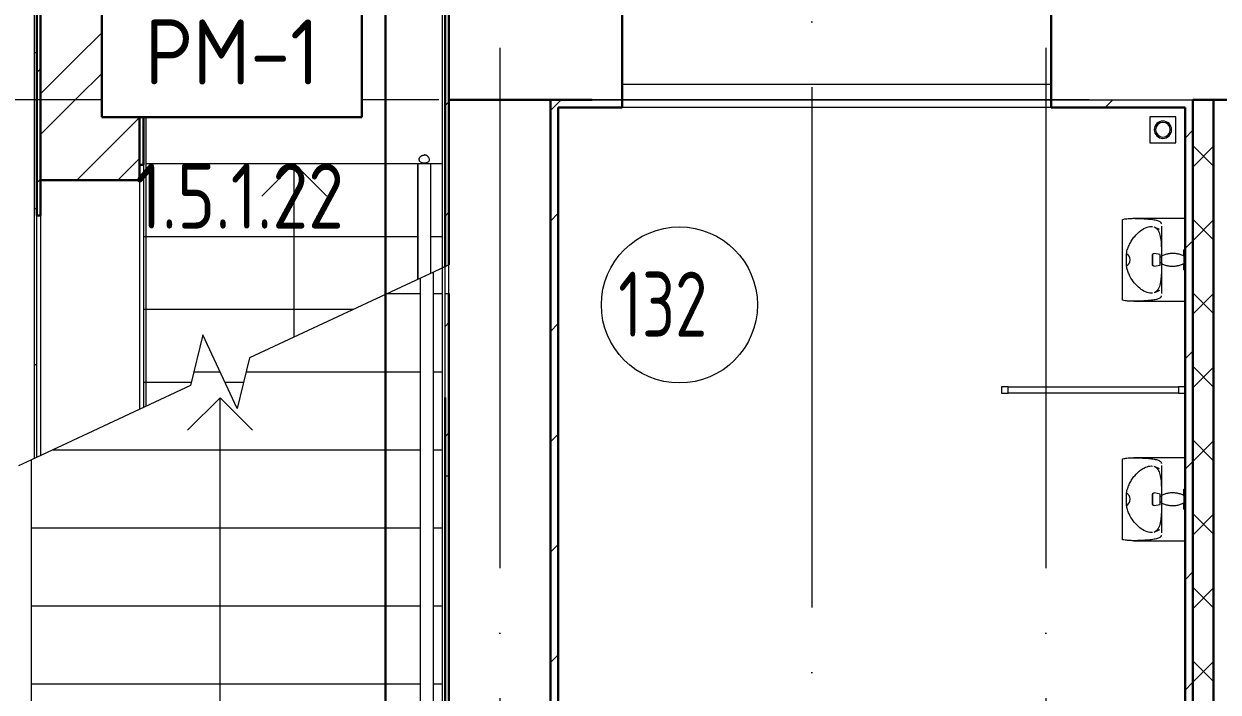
# Model space of a CAD drawing. Header units: millimetres. Extents: x -325553 to 627452, y -28539 to 738858.
# Drawn here: x -18945 to -14353, y 162638 to 165206 of the extents above; entities that cross this region are included whole.
import ezdxf
from ezdxf.enums import TextEntityAlignment as Align

# ---------------------------------------------------------------- set-up
doc = ezdxf.new("R2010")
doc.units = ezdxf.units.MM
doc.set_wipeout_variables(frame=1)
doc.linetypes.add('ADSK_Линия сетки', pattern=[25, 20, -2.5, 0, -2.5])
doc.linetypes.add('штриховаяX2', pattern=[1.5, 1, -0.5])
doc.layers.add('000_доп.МДУ', color=7, linetype='Continuous')
for name, color, linetype, lineweight in [('RC-Линии_связи-Адресные', 5, 'Continuous', 30), ('RC-Прочее_оборудование', 5, 'Continuous', 30), ('Витраж', 7, 'Continuous', 9), ('Лестницы', 252, 'Continuous', 9), ('Марки помещений', 252, 'Continuous', 20), ('Ограждение', 252, 'Continuous', 9), ('Оси', 252, 'Continuous', 9), ('Перекрытие', 252, 'Continuous', 18), ('Сантехника', 252, 'Continuous', 9), ('Стены внутренние', 7, 'Continuous', 18), ('Стены наружные', 7, 'Continuous', 18), ('Стены штриховка', 7, 'Continuous', 9), ('Стрелки вверх', 7, 'Continuous', 18)]:
    doc.layers.add(name, color=color, linetype=linetype, lineweight=lineweight)
doc.styles.add('GOST Common_3', font='', dxfattribs={"height": 3.5})
doc.styles.add('ISOCPEUR', font='isocpeur.ttf', dxfattribs={"width": 0.9, "height": 350})
doc.styles.add('RubezhCAD', font='', dxfattribs={"oblique": 10})
doc.styles.get("Standard").update_dxf_attribs({"font": ''})
doc.styles.get('GOST Common_3').set_extended_font_data('GOST 2.304 type A')
doc.styles.get('RubezhCAD').set_extended_font_data('GOST type A')
doc.styles.get('Standard').set_extended_font_data('GOST type B')

# ---------------------------------------------------------------- blocks, each defined once
blk = doc.blocks.new('1 этаж')
at = {"layer": 'Ограждение', "true_color": 0x636466}
h = blk.add_hatch(dxfattribs=at)
h.set_pattern_fill('FP_25', color=251, style=0, pattern_type=2)
h.set_pattern_definition([(0, (-32119.8, 96), (0, 600), []), (90, (-32119.8, 96), (-600, 4e-14), [])])
h.paths.add_polyline_path([(-19645.8, -6722.1), (-19635.8, -6717.5), (-19635.8, -3558.7), (-19645.8, -3568.7), (-19645.8, -6688.7)])
at = {"layer": 'Витраж', "color": 251, "true_color": 0x636466, "extrusion": (0, 0, -1)}
for p, q in [((-15925.8, -6446.2), (-15925.8, -6471.2)), ((-15900.8, -6446.2), (-15925.8, -6446.2)), ((-15925.8, -6471.2), (-15900.8, -6471.2)), ((-15900.8, -6471.2), (-15900.8, -6446.2))]:
    blk.add_line(p, q, dxfattribs=at)
at = {"layer": 'Витраж', "color": 251, "true_color": 0x636466}
for p, q in [((-15900.8, -6471.2), (-15900.8, -6446.2)), ((-15900.8, -6446.2), (-15245.8, -6446.2)), ((-15245.8, -6471.2), (-15900.8, -6471.2)), ((-15245.8, -6446.2), (-15245.8, -6471.2)), ((-15220.8, -6446.2), (-15245.8, -6446.2)), ((-15245.8, -6446.2), (-15245.8, -6471.2)), ((-15245.8, -6471.2), (-15220.8, -6471.2))]:
    blk.add_line(p, q, dxfattribs=at)
at = {"layer": 'Лестницы', "color": 251, "true_color": 0x636466}
for p, q in [((-19215.8, -5588.7), (-18170.8, -5588.7)), ((-18120.8, -5588.7), (-18075.8, -5588.7)), ((-19225.8, -5868.7), (-18170.8, -5868.7)), ((-19225.8, -5868.7), (-18170.8, -5868.7)), ((-18120.8, -5868.7), (-18075.8, -5868.7)), ((-18120.8, -5868.7), (-18075.8, -5868.7)), ((-18050.8, -5978.4), (-18110.8, -6006.4)), ((-18050.8, -6088.7), (-18050.8, -5978.4)), ((-18160.8, -6029.7), (-18817.5, -6335.9)), ((-18287.4, -6088.7), (-18160.8, -6088.7)), ((-18287.4, -6088.7), (-18160.8, -6088.7)), ((-18110.8, -6088.7), (-18075.8, -6088.7)), ((-18110.8, -6088.7), (-18075.8, -6088.7)), ((-18065.8, -6088.7), (-18050.8, -6088.7)), ((-18065.8, -6088.7), (-18050.8, -6088.7)), ((-19225.8, -6148.7), (-18416.1, -6148.7)), ((-19225.8, -6148.7), (-18416.1, -6148.7)), ((-18996.8, -6247.1), (-19044.1, -6441.6)), ((-18864.8, -6530.3), (-18996.8, -6247.1)), ((-18817.5, -6335.9), (-18864.8, -6530.3)), ((-19031.3, -6388.7), (-18930.8, -6388.7)), ((-19031.3, -6388.7), (-18930.8, -6388.7)), ((-18830.4, -6388.7), (-18160.8, -6388.7)), ((-18830.4, -6388.7), (-18160.8, -6388.7)), ((-18110.8, -6388.7), (-18075.8, -6388.7)), ((-18110.8, -6388.7), (-18075.8, -6388.7)), ((-19044.1, -6441.6), (-19655.8, -6726.8)), ((-19225.8, -6428.7), (-19041, -6428.7)), ((-19225.8, -6428.7), (-19041, -6428.7)), ((-18912.1, -6428.7), (-18840.1, -6428.7)), ((-18912.1, -6428.7), (-18840.1, -6428.7)), ((-19574.2, -6688.7), (-18160.8, -6688.7)), ((-19574.2, -6688.7), (-18160.8, -6688.7)), ((-18110.8, -6688.7), (-18075.8, -6688.7)), ((-18110.8, -6688.7), (-18075.8, -6688.7)), ((-19655.8, -6988.7), (-18160.8, -6988.7)), ((-19655.8, -6988.7), (-18160.8, -6988.7)), ((-18110.8, -6988.7), (-18075.8, -6988.7)), ((-18110.8, -6988.7), (-18075.8, -6988.7)), ((-19655.8, -7288.7), (-18160.8, -7288.7)), ((-19655.8, -7288.7), (-18160.8, -7288.7)), ((-18110.8, -7288.7), (-18075.8, -7288.7)), ((-18110.8, -7288.7), (-18075.8, -7288.7)), ((-19655.8, -7588.7), (-18160.8, -7588.7)), ((-19655.8, -7588.7), (-18160.8, -7588.7)), ((-18110.8, -7588.7), (-18075.8, -7588.7)), ((-18110.8, -7588.7), (-18075.8, -7588.7))]:
    blk.add_line(p, q, dxfattribs=at)
at = {"layer": 'Марки помещений', "color": 251, "true_color": 0x636466}
blk.add_circle((-17164.8, -6132.1), 300, dxfattribs=at)
at = {"layer": 'Ограждение', "color": 251, "true_color": 0x636466}
for p, q in [((-19645.8, -3568.7), (-19645.8, -6722.1)), ((-18075.8, -5588.7), (-18075.8, -3568.7)), ((-19215.8, -4718.7), (-19215.8, -5588.7)), ((-19215.8, -5588.7), (-19215.8, -6521.6)), ((-18170.8, -5588.7), (-18170.8, -6034.3)), ((-18170.8, -5588.7), (-18120.8, -5588.7)), ((-18170.8, -6034.3), (-18170.8, -5588.7)), ((-18120.8, -6011), (-18120.8, -5588.7)), ((-18120.8, -6011), (-18120.8, -5588.7)), ((-18075.8, -5990), (-18075.8, -5588.7)), ((-18110.8, -6006.4), (-18160.8, -6029.7)), ((-18110.8, -9088.7), (-18110.8, -6006.4)), ((-18065.8, -5985.4), (-18075.8, -5990)), ((-18075.8, -9088.7), (-18075.8, -5990)), ((-18065.8, -6488.7), (-18065.8, -5985.4)), ((-18160.8, -9088.7), (-18160.8, -6029.7)), ((-19655.8, -6726.8), (-19705.8, -6750.1)), ((-19655.8, -8788.7), (-19655.8, -6726.8))]:
    blk.add_line(p, q, dxfattribs=at)
at = {"layer": 'Ограждение', "color": 251, "true_color": 0x636466, "flags": 128}
for points in [[(-18165.8, -5575.8), (-18165.7, -5574.3), (-18165.6, -5572.8), (-18165.3, -5571.3), (-18164.9, -5569.9), (-18164.4, -5568.5), (-18163.9, -5567.3), (-18163.3, -5566.1), (-18162.6, -5565), (-18162, -5564), (-18161.3, -5563.2), (-18160.6, -5562.4), (-18159.9, -5561.6), (-18159.2, -5561), (-18158.5, -5560.4), (-18157.8, -5559.9), (-18157.2, -5559.4), (-18156.6, -5559), (-18155.9, -5558.6), (-18155.3, -5558.3), (-18154.8, -5558), (-18154.2, -5557.7), (-18153.6, -5557.4), (-18153.1, -5557.2), (-18152.6, -5557), (-18152.1, -5556.9), (-18151.6, -5556.7), (-18151.1, -5556.6), (-18150.6, -5556.4), (-18150.2, -5556.3), (-18149.7, -5556.2), (-18149.3, -5556.1), (-18148.9, -5556.1), (-18148.4, -5556), (-18148, -5556), (-18147.6, -5555.9), (-18147.2, -5555.9), (-18146.7, -5555.9), (-18146.3, -5555.8), (-18145.9, -5555.8), (-18145.8, -5555.8)], [(-18125.8, -5575.8), (-18125.9, -5574.3), (-18126, -5572.8), (-18126.3, -5571.3), (-18126.7, -5569.9), (-18127.2, -5568.5), (-18127.7, -5567.3), (-18128.3, -5566.1), (-18129, -5565), (-18129.6, -5564), (-18130.3, -5563.2), (-18131, -5562.4), (-18131.7, -5561.6), (-18132.4, -5561), (-18133.1, -5560.4), (-18133.8, -5559.9), (-18134.4, -5559.4), (-18135.1, -5559), (-18135.7, -5558.6), (-18136.3, -5558.3), (-18136.8, -5558), (-18137.4, -5557.7), (-18138, -5557.4), (-18138.5, -5557.2), (-18139, -5557), (-18139.5, -5556.9), (-18140, -5556.7), (-18140.5, -5556.6), (-18141, -5556.4), (-18141.4, -5556.3), (-18141.9, -5556.2), (-18142.3, -5556.1), (-18142.8, -5556.1), (-18143.2, -5556), (-18143.6, -5556), (-18144, -5555.9), (-18144.4, -5555.9), (-18144.9, -5555.9), (-18145.3, -5555.8), (-18145.7, -5555.8), (-18145.8, -5555.8)], [(-18147.8, -5588.7), (-18145.8, -5588.7), (-18143.8, -5588.7)]]:
    blk.add_lwpolyline(points, dxfattribs=at)
at = {"layer": 'Ограждение', "color": 251, "true_color": 0x636466}
for start_param, end_param in [(2.98122, 4.712389), (4.712389, 6.464546)]:
    blk.add_ellipse((-18145.8, -5575.8), major_axis=(20, 0), ratio=0.515534, start_param=start_param, end_param=end_param, dxfattribs=at)
at = {"layer": 'Оси', "color": 251, "linetype": 'ADSK_Линия сетки', "ltscale": 100, "true_color": 0x636466}
for p, q in [((-16655.8, 32206.9), (-16655.8, -33769.9)), ((-17855.8, -2643.7), (-17855.8, -33769.9)), ((-15755.8, -2643.7), (-15755.8, -32499.9)), ((4411.5, -5343.7), (-72528.1, -5343.7))]:
    blk.add_line(p, q, dxfattribs=at)
at = {"layer": 'Перекрытие', "color": 251, "ltscale": 100, "true_color": 0x636466}
for p, q in [((-19215.8, -5588.7), (-18170.8, -5588.7)), ((-18120.8, -5588.7), (-18075.8, -5588.7))]:
    blk.add_line(p, q, dxfattribs=at)
at = {"layer": 'Сантехника', "color": 251, "true_color": 0x636466}
for p, q in [((-15355.8, -5408.7), (-15355.8, -5508.7)), ((-15255.8, -5408.7), (-15355.8, -5408.7)), ((-15255.8, -5508.7), (-15255.8, -5408.7)), ((-15355.8, -5508.7), (-15255.8, -5508.7)), ((-15460.8, -6114.2), (-15460.8, -5803.2)), ((-15220.8, -5799.3), (-15417.9, -5799.3)), ((-15311, -5848.7), (-15311, -5950.1)), ((-15446, -5958.7), (-15446, -5935.2)), ((-15446, -5982.3), (-15446, -5958.7)), ((-15315.8, -5938.7), (-15339.5, -5934.6)), ((-15315.8, -5958.7), (-15315.8, -5938.7)), ((-15310.8, -5948.7), (-15315.8, -5948.7)), ((-15315.8, -5978.7), (-15315.8, -5958.7)), ((-15315.8, -5968.7), (-15310.8, -5968.7)), ((-15311.2, -5934.9), (-15311.2, -5950.1)), ((-15311.2, -5967.4), (-15311.2, -5982.6)), ((-15311, -5967.4), (-15311, -6068.7)), ((-15310.8, -5943.7), (-15310.8, -5958.7)), ((-15310.8, -5958.7), (-15310.8, -5973.7)), ((-15339.5, -5982.9), (-15315.8, -5978.7)), ((-15417.9, -6118.2), (-15220.8, -6118.2)), ((-15460.8, -7034.2), (-15460.8, -6723.2)), ((-15220.8, -6719.3), (-15417.9, -6719.3)), ((-15311, -6768.7), (-15311, -6870.1)), ((-15446, -6878.7), (-15446, -6855.2)), ((-15446, -6902.3), (-15446, -6878.7)), ((-15315.8, -6858.7), (-15339.5, -6854.6)), ((-15315.8, -6878.7), (-15315.8, -6858.7)), ((-15310.8, -6868.7), (-15315.8, -6868.7)), ((-15315.8, -6898.7), (-15315.8, -6878.7)), ((-15311.2, -6854.9), (-15311.2, -6870.1)), ((-15311.2, -6887.4), (-15311.2, -6902.6)), ((-15311, -6887.4), (-15311, -6988.7)), ((-15310.8, -6863.7), (-15310.8, -6878.7)), ((-15310.8, -6878.7), (-15310.8, -6893.7)), ((-15339.5, -6902.9), (-15315.8, -6898.7)), ((-15315.8, -6888.7), (-15310.8, -6888.7)), ((-15417.9, -7038.2), (-15220.8, -7038.2))]:
    blk.add_line(p, q, dxfattribs=at)
at = {"layer": 'Сантехника', "color": 251, "true_color": 0x636466, "flags": 128}
for points in [[(-15319.4, -5841.9), (-15324.6, -5839.1), (-15330, -5836.5), (-15335.5, -5834.2), (-15339.5, -5832.6)], [(-15225.8, -5923.7), (-15225.8, -5923.5), (-15225.8, -5923.3), (-15225.8, -5923.1), (-15225.7, -5922.9), (-15225.7, -5922.7), (-15225.7, -5922.5), (-15225.6, -5922.3), (-15225.5, -5922.2), (-15225.5, -5922), (-15225.4, -5921.8), (-15225.3, -5921.6), (-15225.2, -5921.4), (-15225.1, -5921.2), (-15225, -5921.1), (-15224.9, -5920.9), (-15224.8, -5920.7), (-15224.7, -5920.6), (-15224.6, -5920.4), (-15224.4, -5920.3), (-15224.3, -5920.1), (-15224.1, -5920), (-15224, -5919.9), (-15223.8, -5919.8), (-15223.7, -5919.6), (-15223.5, -5919.5), (-15223.3, -5919.4), (-15223.2, -5919.3), (-15223, -5919.2), (-15222.8, -5919.1), (-15222.6, -5919.1), (-15222.4, -5919), (-15222.2, -5918.9), (-15222, -5918.9), (-15221.8, -5918.8), (-15221.7, -5918.8), (-15221.5, -5918.8), (-15221.3, -5918.8), (-15221.1, -5918.7), (-15220.9, -5918.7), (-15220.8, -5918.7)], [(-15345.3, -5939.5), (-15345.3, -5939.3), (-15345.3, -5939.1), (-15345.3, -5938.9), (-15345.3, -5938.7), (-15345.2, -5938.5), (-15345.2, -5938.3), (-15345.2, -5938.1), (-15345.1, -5937.9), (-15345, -5937.7), (-15345, -5937.5), (-15344.9, -5937.4), (-15344.8, -5937.2), (-15344.7, -5937), (-15344.6, -5936.8), (-15344.5, -5936.7), (-15344.4, -5936.5), (-15344.2, -5936.3), (-15344.1, -5936.2), (-15344, -5936), (-15343.8, -5935.9), (-15343.7, -5935.8), (-15343.5, -5935.6), (-15343.4, -5935.5), (-15343.2, -5935.4), (-15343, -5935.3), (-15342.9, -5935.2), (-15342.7, -5935.1), (-15342.5, -5935), (-15342.3, -5934.9), (-15342.2, -5934.8), (-15342, -5934.8), (-15341.8, -5934.7), (-15341.6, -5934.6), (-15341.4, -5934.6), (-15341.2, -5934.6), (-15341, -5934.5), (-15340.8, -5934.5), (-15340.6, -5934.5), (-15340.4, -5934.5), (-15340.2, -5934.5), (-15340, -5934.5), (-15339.8, -5934.5), (-15339.6, -5934.5), (-15339.5, -5934.6)], [(-15345.3, -5958.7), (-15345.3, -5958), (-15345.3, -5957.2), (-15345.3, -5956.4), (-15345.3, -5955.7), (-15345.3, -5954.9), (-15345.3, -5954.2), (-15345.3, -5953.4), (-15345.3, -5952.7), (-15345.3, -5951.9), (-15345.3, -5951.2), (-15345.3, -5950.5), (-15345.3, -5949.8), (-15345.3, -5949.2), (-15345.3, -5948.5), (-15345.3, -5947.9), (-15345.3, -5947.2), (-15345.3, -5946.6), (-15345.3, -5946), (-15345.3, -5945.5), (-15345.3, -5944.9), (-15345.3, -5944.4), (-15345.3, -5943.9), (-15345.3, -5943.4), (-15345.3, -5943), (-15345.3, -5942.5), (-15345.3, -5942.1), (-15345.3, -5941.8), (-15345.3, -5941.4), (-15345.3, -5941.1), (-15345.3, -5940.8), (-15345.3, -5940.5), (-15345.3, -5940.3), (-15345.3, -5940.1), (-15345.3, -5939.9), (-15345.3, -5939.8), (-15345.3, -5939.6), (-15345.3, -5939.6), (-15345.3, -5939.5), (-15345.3, -5939.5)], [(-15345.3, -5939.5), (-15345.3, -5939.5), (-15345.3, -5939.5), (-15345.3, -5939.6), (-15345.3, -5939.7), (-15345.3, -5939.9), (-15345.3, -5940), (-15345.3, -5940.2), (-15345.3, -5940.5), (-15345.3, -5940.7), (-15345.3, -5941), (-15345.3, -5941.3), (-15345.3, -5941.7), (-15345.3, -5942), (-15345.3, -5942.4), (-15345.3, -5942.8), (-15345.3, -5943.3), (-15345.3, -5943.8), (-15345.3, -5944.3), (-15345.3, -5944.8), (-15345.3, -5945.3), (-15345.3, -5945.9), (-15345.3, -5946.5), (-15345.3, -5947.1), (-15345.3, -5947.7), (-15345.3, -5948.3), (-15345.3, -5949), (-15345.3, -5949.7), (-15345.3, -5950.3), (-15345.3, -5951), (-15345.3, -5951.8), (-15345.3, -5952.5), (-15345.3, -5953.2), (-15345.3, -5954), (-15345.3, -5954.7), (-15345.3, -5955.5), (-15345.3, -5956.2), (-15345.3, -5957), (-15345.3, -5957.8), (-15345.3, -5958.5), (-15345.3, -5958.7)], [(-15345.3, -5958.7), (-15345.3, -5959.5), (-15345.3, -5960.3), (-15345.3, -5961), (-15345.3, -5961.8), (-15345.3, -5962.6), (-15345.3, -5963.3), (-15345.3, -5964.1), (-15345.3, -5964.8), (-15345.3, -5965.5), (-15345.3, -5966.2), (-15345.3, -5966.9), (-15345.3, -5967.6), (-15345.3, -5968.3), (-15345.3, -5969), (-15345.3, -5969.6), (-15345.3, -5970.2), (-15345.3, -5970.8), (-15345.3, -5971.4), (-15345.3, -5972), (-15345.3, -5972.5), (-15345.3, -5973.1), (-15345.3, -5973.6), (-15345.3, -5974), (-15345.3, -5974.5), (-15345.3, -5974.9), (-15345.3, -5975.3), (-15345.3, -5975.7), (-15345.3, -5976.1), (-15345.3, -5976.4), (-15345.3, -5976.7), (-15345.3, -5976.9), (-15345.3, -5977.2), (-15345.3, -5977.4), (-15345.3, -5977.6), (-15345.3, -5977.7), (-15345.3, -5977.8), (-15345.3, -5977.9), (-15345.3, -5978), (-15345.3, -5978)], [(-15345.3, -5978), (-15345.3, -5978), (-15345.3, -5977.9), (-15345.3, -5977.8), (-15345.3, -5977.7), (-15345.3, -5977.6), (-15345.3, -5977.4), (-15345.3, -5977.2), (-15345.3, -5977), (-15345.3, -5976.7), (-15345.3, -5976.5), (-15345.3, -5976.1), (-15345.3, -5975.8), (-15345.3, -5975.4), (-15345.3, -5975), (-15345.3, -5974.6), (-15345.3, -5974.2), (-15345.3, -5973.7), (-15345.3, -5973.2), (-15345.3, -5972.7), (-15345.3, -5972.1), (-15345.3, -5971.6), (-15345.3, -5971), (-15345.3, -5970.4), (-15345.3, -5969.8), (-15345.3, -5969.1), (-15345.3, -5968.5), (-15345.3, -5967.8), (-15345.3, -5967.1), (-15345.3, -5966.4), (-15345.3, -5965.7), (-15345.3, -5965), (-15345.3, -5964.3), (-15345.3, -5963.5), (-15345.3, -5962.8), (-15345.3, -5962), (-15345.3, -5961.2), (-15345.3, -5960.5), (-15345.3, -5959.7), (-15345.3, -5958.9), (-15345.3, -5958.7)], [(-15310.8, -5943.7), (-15307.6, -5942.1), (-15304.3, -5940.6), (-15301, -5939.2), (-15297.6, -5938), (-15294.2, -5936.9), (-15290.7, -5935.9), (-15287.2, -5935.1), (-15283.7, -5934.4), (-15280.1, -5933.8), (-15276.6, -5933.4), (-15273, -5933.2), (-15269.4, -5933.1), (-15265.8, -5933.1), (-15262.2, -5933.3), (-15258.6, -5933.6), (-15255, -5934.1), (-15251.5, -5934.7), (-15247.9, -5935.4), (-15244.5, -5936.3), (-15241, -5937.3), (-15237.6, -5938.5), (-15234.2, -5939.8), (-15230.9, -5941.2), (-15227.7, -5942.7), (-15225.8, -5943.7)], [(-15225.8, -5942.6), (-15225.8, -5941.3), (-15225.8, -5940.1), (-15225.8, -5939), (-15225.8, -5937.8), (-15225.8, -5936.7), (-15225.8, -5935.7), (-15225.8, -5934.6), (-15225.8, -5933.6), (-15225.8, -5932.7), (-15225.8, -5931.8), (-15225.8, -5930.9), (-15225.8, -5930.1), (-15225.8, -5929.3), (-15225.8, -5928.5), (-15225.8, -5927.9), (-15225.8, -5927.2), (-15225.8, -5926.6), (-15225.8, -5926.1), (-15225.8, -5925.6), (-15225.8, -5925.2), (-15225.8, -5924.8), (-15225.8, -5924.5), (-15225.8, -5924.2), (-15225.8, -5924), (-15225.8, -5923.9), (-15225.8, -5923.8), (-15225.8, -5923.7)], [(-15225.8, -5923.7), (-15225.8, -5923.8), (-15225.8, -5923.8), (-15225.8, -5924), (-15225.8, -5924.2), (-15225.8, -5924.4), (-15225.8, -5924.7), (-15225.8, -5925.1), (-15225.8, -5925.5), (-15225.8, -5926), (-15225.8, -5926.5), (-15225.8, -5927.1), (-15225.8, -5927.7), (-15225.8, -5928.4), (-15225.8, -5929.1), (-15225.8, -5929.8), (-15225.8, -5930.7), (-15225.8, -5931.5), (-15225.8, -5932.4), (-15225.8, -5933.4), (-15225.8, -5934.3), (-15225.8, -5935.4), (-15225.8, -5936.4), (-15225.8, -5937.5), (-15225.8, -5938.7), (-15225.8, -5939.8), (-15225.8, -5941), (-15225.8, -5942.2), (-15225.8, -5943.5), (-15225.8, -5944.8), (-15225.8, -5946), (-15225.8, -5947.4), (-15225.8, -5948.7), (-15225.8, -5950), (-15225.8, -5951.4), (-15225.8, -5952.8), (-15225.8, -5954.2), (-15225.8, -5955.6), (-15225.8, -5957), (-15225.8, -5958.4), (-15225.8, -5958.7)], [(-15225.8, -5958.7), (-15225.8, -5960.1), (-15225.8, -5961.5), (-15225.8, -5962.9), (-15225.8, -5964.3), (-15225.8, -5965.7), (-15225.8, -5967.1), (-15225.8, -5968.4), (-15225.8, -5969.7), (-15225.8, -5971.1), (-15225.8, -5972.4), (-15225.8, -5973.6), (-15225.8, -5974.9), (-15225.8, -5976.1), (-15225.8, -5977.3), (-15225.8, -5978.5), (-15225.8, -5979.6), (-15225.8, -5980.7), (-15225.8, -5981.8), (-15225.8, -5982.8), (-15225.8, -5983.8), (-15225.8, -5984.8), (-15225.8, -5985.7), (-15225.8, -5986.6), (-15225.8, -5987.4), (-15225.8, -5988.2), (-15225.8, -5988.9), (-15225.8, -5989.6), (-15225.8, -5990.2), (-15225.8, -5990.8), (-15225.8, -5991.4), (-15225.8, -5991.8), (-15225.8, -5992.3), (-15225.8, -5992.6), (-15225.8, -5993), (-15225.8, -5993.2), (-15225.8, -5993.4), (-15225.8, -5993.6), (-15225.8, -5993.7), (-15225.8, -5993.7)], [(-15339.5, -5982.9), (-15339.7, -5982.9), (-15339.9, -5983), (-15340.1, -5983), (-15340.3, -5983), (-15340.5, -5983), (-15340.7, -5983), (-15340.9, -5983), (-15341.1, -5982.9), (-15341.3, -5982.9), (-15341.5, -5982.9), (-15341.7, -5982.8), (-15341.8, -5982.8), (-15342, -5982.7), (-15342.2, -5982.6), (-15342.4, -5982.5), (-15342.6, -5982.4), (-15342.8, -5982.4), (-15342.9, -5982.3), (-15343.1, -5982.1), (-15343.3, -5982), (-15343.4, -5981.9), (-15343.6, -5981.8), (-15343.7, -5981.7), (-15343.9, -5981.5), (-15344, -5981.4), (-15344.2, -5981.2), (-15344.3, -5981.1), (-15344.4, -5980.9), (-15344.5, -5980.7), (-15344.6, -5980.6), (-15344.7, -5980.4), (-15344.8, -5980.2), (-15344.9, -5980), (-15345, -5979.9), (-15345.1, -5979.7), (-15345.1, -5979.5), (-15345.2, -5979.3), (-15345.2, -5979.1), (-15345.3, -5978.9), (-15345.3, -5978.7), (-15345.3, -5978.5), (-15345.3, -5978.3), (-15345.3, -5978.1), (-15345.3, -5978)], [(-15225.8, -5973.7), (-15229, -5975.4), (-15232.3, -5976.9), (-15235.6, -5978.2), (-15239, -5979.5), (-15242.4, -5980.6), (-15245.9, -5981.6), (-15249.4, -5982.4), (-15252.9, -5983.1), (-15256.5, -5983.6), (-15260.1, -5984), (-15263.6, -5984.3), (-15267.2, -5984.4), (-15270.8, -5984.4), (-15274.4, -5984.2), (-15278, -5983.9), (-15281.6, -5983.4), (-15285.1, -5982.8), (-15288.7, -5982.1), (-15292.2, -5981.2), (-15295.6, -5980.2), (-15299, -5979), (-15302.4, -5977.7), (-15305.7, -5976.3), (-15308.9, -5974.7), (-15310.8, -5973.7)], [(-15225.8, -5993.7), (-15225.8, -5993.7), (-15225.8, -5993.6), (-15225.8, -5993.5), (-15225.8, -5993.3), (-15225.8, -5993), (-15225.8, -5992.7), (-15225.8, -5992.4), (-15225.8, -5992), (-15225.8, -5991.5), (-15225.8, -5991), (-15225.8, -5990.4), (-15225.8, -5989.8), (-15225.8, -5989.1), (-15225.8, -5988.4), (-15225.8, -5987.6), (-15225.8, -5986.8), (-15225.8, -5985.9), (-15225.8, -5985), (-15225.8, -5984.1), (-15225.8, -5983.1), (-15225.8, -5982.1), (-15225.8, -5981), (-15225.8, -5979.9), (-15225.8, -5978.8), (-15225.8, -5977.6), (-15225.8, -5976.4), (-15225.8, -5975.2), (-15225.8, -5974)], [(-15220.8, -5998.7), (-15221, -5998.7), (-15221.2, -5998.7), (-15221.4, -5998.7), (-15221.6, -5998.7), (-15221.8, -5998.6), (-15222, -5998.6), (-15222.2, -5998.5), (-15222.4, -5998.5), (-15222.6, -5998.4), (-15222.7, -5998.3), (-15222.9, -5998.3), (-15223.1, -5998.2), (-15223.3, -5998.1), (-15223.5, -5998), (-15223.6, -5997.9), (-15223.8, -5997.7), (-15223.9, -5997.6), (-15224.1, -5997.5), (-15224.2, -5997.4), (-15224.4, -5997.2), (-15224.5, -5997.1), (-15224.7, -5996.9), (-15224.8, -5996.8), (-15224.9, -5996.6), (-15225, -5996.4), (-15225.1, -5996.3), (-15225.2, -5996.1), (-15225.3, -5995.9), (-15225.4, -5995.7), (-15225.5, -5995.5), (-15225.5, -5995.4), (-15225.6, -5995.2), (-15225.6, -5995), (-15225.7, -5994.8), (-15225.7, -5994.6), (-15225.8, -5994.4), (-15225.8, -5994.2), (-15225.8, -5994), (-15225.8, -5993.8), (-15225.8, -5993.7)], [(-15339.5, -6084.8), (-15333.9, -6082.6), (-15328.4, -6080.2), (-15323.1, -6077.6), (-15318, -6074.8)], [(-15319.4, -6761.9), (-15324.6, -6759.1), (-15330, -6756.5), (-15335.5, -6754.2), (-15339.5, -6752.6)], [(-15225.8, -6843.7), (-15225.8, -6843.5), (-15225.8, -6843.3), (-15225.8, -6843.1), (-15225.7, -6842.9), (-15225.7, -6842.7), (-15225.7, -6842.5), (-15225.6, -6842.3), (-15225.5, -6842.2), (-15225.5, -6842), (-15225.4, -6841.8), (-15225.3, -6841.6), (-15225.2, -6841.4), (-15225.1, -6841.2), (-15225, -6841.1), (-15224.9, -6840.9), (-15224.8, -6840.7), (-15224.7, -6840.6), (-15224.6, -6840.4), (-15224.4, -6840.3), (-15224.3, -6840.1), (-15224.1, -6840), (-15224, -6839.9), (-15223.8, -6839.8), (-15223.7, -6839.6), (-15223.5, -6839.5), (-15223.3, -6839.4), (-15223.2, -6839.3), (-15223, -6839.2), (-15222.8, -6839.1), (-15222.6, -6839.1), (-15222.4, -6839), (-15222.2, -6838.9), (-15222, -6838.9), (-15221.8, -6838.8), (-15221.7, -6838.8), (-15221.5, -6838.8), (-15221.3, -6838.8), (-15221.1, -6838.7), (-15220.9, -6838.7), (-15220.8, -6838.7)], [(-15345.3, -6859.5), (-15345.3, -6859.3), (-15345.3, -6859.1), (-15345.3, -6858.9), (-15345.3, -6858.7), (-15345.2, -6858.5), (-15345.2, -6858.3), (-15345.2, -6858.1), (-15345.1, -6857.9), (-15345, -6857.7), (-15345, -6857.5), (-15344.9, -6857.4), (-15344.8, -6857.2), (-15344.7, -6857), (-15344.6, -6856.8), (-15344.5, -6856.7), (-15344.4, -6856.5), (-15344.2, -6856.3), (-15344.1, -6856.2), (-15344, -6856), (-15343.8, -6855.9), (-15343.7, -6855.8), (-15343.5, -6855.6), (-15343.4, -6855.5), (-15343.2, -6855.4), (-15343, -6855.3), (-15342.9, -6855.2), (-15342.7, -6855.1), (-15342.5, -6855), (-15342.3, -6854.9), (-15342.2, -6854.8), (-15342, -6854.8), (-15341.8, -6854.7), (-15341.6, -6854.6), (-15341.4, -6854.6), (-15341.2, -6854.6), (-15341, -6854.5), (-15340.8, -6854.5), (-15340.6, -6854.5), (-15340.4, -6854.5), (-15340.2, -6854.5), (-15340, -6854.5), (-15339.8, -6854.5), (-15339.6, -6854.5), (-15339.5, -6854.6)], [(-15345.3, -6878.7), (-15345.3, -6878), (-15345.3, -6877.2), (-15345.3, -6876.4), (-15345.3, -6875.7), (-15345.3, -6874.9), (-15345.3, -6874.2), (-15345.3, -6873.4), (-15345.3, -6872.7), (-15345.3, -6871.9), (-15345.3, -6871.2), (-15345.3, -6870.5), (-15345.3, -6869.8), (-15345.3, -6869.2), (-15345.3, -6868.5), (-15345.3, -6867.9), (-15345.3, -6867.2), (-15345.3, -6866.6), (-15345.3, -6866), (-15345.3, -6865.5), (-15345.3, -6864.9), (-15345.3, -6864.4), (-15345.3, -6863.9), (-15345.3, -6863.4), (-15345.3, -6863), (-15345.3, -6862.5), (-15345.3, -6862.1), (-15345.3, -6861.8), (-15345.3, -6861.4), (-15345.3, -6861.1), (-15345.3, -6860.8), (-15345.3, -6860.5), (-15345.3, -6860.3), (-15345.3, -6860.1), (-15345.3, -6859.9), (-15345.3, -6859.8), (-15345.3, -6859.6), (-15345.3, -6859.6), (-15345.3, -6859.5), (-15345.3, -6859.5)], [(-15345.3, -6859.5), (-15345.3, -6859.5), (-15345.3, -6859.5), (-15345.3, -6859.6), (-15345.3, -6859.7), (-15345.3, -6859.9), (-15345.3, -6860), (-15345.3, -6860.2), (-15345.3, -6860.5), (-15345.3, -6860.7), (-15345.3, -6861), (-15345.3, -6861.3), (-15345.3, -6861.7), (-15345.3, -6862), (-15345.3, -6862.4), (-15345.3, -6862.8), (-15345.3, -6863.3), (-15345.3, -6863.8), (-15345.3, -6864.3), (-15345.3, -6864.8), (-15345.3, -6865.3), (-15345.3, -6865.9), (-15345.3, -6866.5), (-15345.3, -6867.1), (-15345.3, -6867.7), (-15345.3, -6868.3), (-15345.3, -6869), (-15345.3, -6869.7), (-15345.3, -6870.3), (-15345.3, -6871), (-15345.3, -6871.8), (-15345.3, -6872.5), (-15345.3, -6873.2), (-15345.3, -6874), (-15345.3, -6874.7), (-15345.3, -6875.5), (-15345.3, -6876.2), (-15345.3, -6877), (-15345.3, -6877.8), (-15345.3, -6878.5), (-15345.3, -6878.7)], [(-15345.3, -6878.7), (-15345.3, -6879.5), (-15345.3, -6880.3), (-15345.3, -6881), (-15345.3, -6881.8), (-15345.3, -6882.6), (-15345.3, -6883.3), (-15345.3, -6884.1), (-15345.3, -6884.8), (-15345.3, -6885.5), (-15345.3, -6886.2), (-15345.3, -6886.9), (-15345.3, -6887.6), (-15345.3, -6888.3), (-15345.3, -6889), (-15345.3, -6889.6), (-15345.3, -6890.2), (-15345.3, -6890.8), (-15345.3, -6891.4), (-15345.3, -6892), (-15345.3, -6892.5), (-15345.3, -6893.1), (-15345.3, -6893.6), (-15345.3, -6894), (-15345.3, -6894.5), (-15345.3, -6894.9), (-15345.3, -6895.3), (-15345.3, -6895.7), (-15345.3, -6896.1), (-15345.3, -6896.4), (-15345.3, -6896.7), (-15345.3, -6896.9), (-15345.3, -6897.2), (-15345.3, -6897.4), (-15345.3, -6897.6), (-15345.3, -6897.7), (-15345.3, -6897.8), (-15345.3, -6897.9), (-15345.3, -6898), (-15345.3, -6898)], [(-15345.3, -6898), (-15345.3, -6898), (-15345.3, -6897.9), (-15345.3, -6897.8), (-15345.3, -6897.7), (-15345.3, -6897.6), (-15345.3, -6897.4), (-15345.3, -6897.2), (-15345.3, -6897), (-15345.3, -6896.7), (-15345.3, -6896.5), (-15345.3, -6896.1), (-15345.3, -6895.8), (-15345.3, -6895.4), (-15345.3, -6895), (-15345.3, -6894.6), (-15345.3, -6894.2), (-15345.3, -6893.7), (-15345.3, -6893.2), (-15345.3, -6892.7), (-15345.3, -6892.1), (-15345.3, -6891.6), (-15345.3, -6891), (-15345.3, -6890.4), (-15345.3, -6889.8), (-15345.3, -6889.1), (-15345.3, -6888.5), (-15345.3, -6887.8), (-15345.3, -6887.1), (-15345.3, -6886.4), (-15345.3, -6885.7), (-15345.3, -6885), (-15345.3, -6884.3), (-15345.3, -6883.5), (-15345.3, -6882.8), (-15345.3, -6882), (-15345.3, -6881.2), (-15345.3, -6880.5), (-15345.3, -6879.7), (-15345.3, -6878.9), (-15345.3, -6878.7)], [(-15310.8, -6863.7), (-15307.6, -6862.1), (-15304.3, -6860.6), (-15301, -6859.2), (-15297.6, -6858), (-15294.2, -6856.9), (-15290.7, -6855.9), (-15287.2, -6855.1), (-15283.7, -6854.4), (-15280.1, -6853.8), (-15276.6, -6853.4), (-15273, -6853.2), (-15269.4, -6853.1), (-15265.8, -6853.1), (-15262.2, -6853.3), (-15258.6, -6853.6), (-15255, -6854.1), (-15251.5, -6854.7), (-15247.9, -6855.4), (-15244.5, -6856.3), (-15241, -6857.3), (-15237.6, -6858.5), (-15234.2, -6859.8), (-15230.9, -6861.2), (-15227.7, -6862.7), (-15225.8, -6863.7)], [(-15225.8, -6862.6), (-15225.8, -6861.3), (-15225.8, -6860.1), (-15225.8, -6859), (-15225.8, -6857.8), (-15225.8, -6856.7), (-15225.8, -6855.7), (-15225.8, -6854.6), (-15225.8, -6853.6), (-15225.8, -6852.7), (-15225.8, -6851.8), (-15225.8, -6850.9), (-15225.8, -6850.1), (-15225.8, -6849.3), (-15225.8, -6848.5), (-15225.8, -6847.9), (-15225.8, -6847.2), (-15225.8, -6846.6), (-15225.8, -6846.1), (-15225.8, -6845.6), (-15225.8, -6845.2), (-15225.8, -6844.8), (-15225.8, -6844.5), (-15225.8, -6844.2), (-15225.8, -6844), (-15225.8, -6843.9), (-15225.8, -6843.8), (-15225.8, -6843.7)], [(-15225.8, -6843.7), (-15225.8, -6843.8), (-15225.8, -6843.8), (-15225.8, -6844), (-15225.8, -6844.2), (-15225.8, -6844.4), (-15225.8, -6844.7), (-15225.8, -6845.1), (-15225.8, -6845.5), (-15225.8, -6846), (-15225.8, -6846.5), (-15225.8, -6847.1), (-15225.8, -6847.7), (-15225.8, -6848.4), (-15225.8, -6849.1), (-15225.8, -6849.8), (-15225.8, -6850.7), (-15225.8, -6851.5), (-15225.8, -6852.4), (-15225.8, -6853.4), (-15225.8, -6854.3), (-15225.8, -6855.4), (-15225.8, -6856.4), (-15225.8, -6857.5), (-15225.8, -6858.7), (-15225.8, -6859.8), (-15225.8, -6861), (-15225.8, -6862.2), (-15225.8, -6863.5), (-15225.8, -6864.8), (-15225.8, -6866), (-15225.8, -6867.4), (-15225.8, -6868.7), (-15225.8, -6870), (-15225.8, -6871.4), (-15225.8, -6872.8), (-15225.8, -6874.2), (-15225.8, -6875.6), (-15225.8, -6877), (-15225.8, -6878.4), (-15225.8, -6878.7)], [(-15225.8, -6878.7), (-15225.8, -6880.1), (-15225.8, -6881.5), (-15225.8, -6882.9), (-15225.8, -6884.3), (-15225.8, -6885.7), (-15225.8, -6887.1), (-15225.8, -6888.4), (-15225.8, -6889.7), (-15225.8, -6891.1), (-15225.8, -6892.4), (-15225.8, -6893.6), (-15225.8, -6894.9), (-15225.8, -6896.1), (-15225.8, -6897.3), (-15225.8, -6898.5), (-15225.8, -6899.6), (-15225.8, -6900.7), (-15225.8, -6901.8), (-15225.8, -6902.8), (-15225.8, -6903.8), (-15225.8, -6904.8), (-15225.8, -6905.7), (-15225.8, -6906.6), (-15225.8, -6907.4), (-15225.8, -6908.2), (-15225.8, -6908.9), (-15225.8, -6909.6), (-15225.8, -6910.2), (-15225.8, -6910.8), (-15225.8, -6911.4), (-15225.8, -6911.8), (-15225.8, -6912.3), (-15225.8, -6912.6), (-15225.8, -6913), (-15225.8, -6913.2), (-15225.8, -6913.4), (-15225.8, -6913.6), (-15225.8, -6913.7), (-15225.8, -6913.7)], [(-15339.5, -6902.9), (-15339.7, -6902.9), (-15339.9, -6903), (-15340.1, -6903), (-15340.3, -6903), (-15340.5, -6903), (-15340.7, -6903), (-15340.9, -6903), (-15341.1, -6902.9), (-15341.3, -6902.9), (-15341.5, -6902.9), (-15341.7, -6902.8), (-15341.8, -6902.8), (-15342, -6902.7), (-15342.2, -6902.6), (-15342.4, -6902.5), (-15342.6, -6902.4), (-15342.8, -6902.4), (-15342.9, -6902.3), (-15343.1, -6902.1), (-15343.3, -6902), (-15343.4, -6901.9), (-15343.6, -6901.8), (-15343.7, -6901.7), (-15343.9, -6901.5), (-15344, -6901.4), (-15344.2, -6901.2), (-15344.3, -6901.1), (-15344.4, -6900.9), (-15344.5, -6900.7), (-15344.6, -6900.6), (-15344.7, -6900.4), (-15344.8, -6900.2), (-15344.9, -6900), (-15345, -6899.9), (-15345.1, -6899.7), (-15345.1, -6899.5), (-15345.2, -6899.3), (-15345.2, -6899.1), (-15345.3, -6898.9), (-15345.3, -6898.7), (-15345.3, -6898.5), (-15345.3, -6898.3), (-15345.3, -6898.1), (-15345.3, -6898)], [(-15225.8, -6893.7), (-15229, -6895.4), (-15232.3, -6896.9), (-15235.6, -6898.2), (-15239, -6899.5), (-15242.4, -6900.6), (-15245.9, -6901.6), (-15249.4, -6902.4), (-15252.9, -6903.1), (-15256.5, -6903.6), (-15260.1, -6904), (-15263.6, -6904.3), (-15267.2, -6904.4), (-15270.8, -6904.4), (-15274.4, -6904.2), (-15278, -6903.9), (-15281.6, -6903.4), (-15285.1, -6902.8), (-15288.7, -6902.1), (-15292.2, -6901.2), (-15295.6, -6900.2), (-15299, -6899), (-15302.4, -6897.7), (-15305.7, -6896.3), (-15308.9, -6894.7), (-15310.8, -6893.7)], [(-15225.8, -6913.7), (-15225.8, -6913.7), (-15225.8, -6913.6), (-15225.8, -6913.5), (-15225.8, -6913.3), (-15225.8, -6913), (-15225.8, -6912.7), (-15225.8, -6912.4), (-15225.8, -6912), (-15225.8, -6911.5), (-15225.8, -6911), (-15225.8, -6910.4), (-15225.8, -6909.8), (-15225.8, -6909.1), (-15225.8, -6908.4), (-15225.8, -6907.6), (-15225.8, -6906.8), (-15225.8, -6905.9), (-15225.8, -6905), (-15225.8, -6904.1), (-15225.8, -6903.1), (-15225.8, -6902.1), (-15225.8, -6901), (-15225.8, -6899.9), (-15225.8, -6898.8), (-15225.8, -6897.6), (-15225.8, -6896.4), (-15225.8, -6895.2), (-15225.8, -6894)], [(-15220.8, -6918.7), (-15221, -6918.7), (-15221.2, -6918.7), (-15221.4, -6918.7), (-15221.6, -6918.7), (-15221.8, -6918.6), (-15222, -6918.6), (-15222.2, -6918.5), (-15222.4, -6918.5), (-15222.6, -6918.4), (-15222.7, -6918.3), (-15222.9, -6918.3), (-15223.1, -6918.2), (-15223.3, -6918.1), (-15223.5, -6918), (-15223.6, -6917.9), (-15223.8, -6917.7), (-15223.9, -6917.6), (-15224.1, -6917.5), (-15224.2, -6917.4), (-15224.4, -6917.2), (-15224.5, -6917.1), (-15224.7, -6916.9), (-15224.8, -6916.8), (-15224.9, -6916.6), (-15225, -6916.4), (-15225.1, -6916.3), (-15225.2, -6916.1), (-15225.3, -6915.9), (-15225.4, -6915.7), (-15225.5, -6915.5), (-15225.5, -6915.4), (-15225.6, -6915.2), (-15225.6, -6915), (-15225.7, -6914.8), (-15225.7, -6914.6), (-15225.8, -6914.4), (-15225.8, -6914.2), (-15225.8, -6914), (-15225.8, -6913.8), (-15225.8, -6913.7)], [(-15339.5, -7004.8), (-15333.9, -7002.6), (-15328.4, -7000.2), (-15323.1, -6997.6), (-15318, -6994.8)]]:
    blk.add_lwpolyline(points, dxfattribs=at)
at = {"layer": 'Сантехника', "color": 251, "true_color": 0x636466}
for radius, start, end in [(33.3, 0, 180), (33.3, 180, 0), (28.3, 0, 180), (28.3, 180, 0), (28.3, 36, 36.7111), (28.3, 323.2889, 324)]:
    blk.add_arc((-15305.8, -5458.7), radius, start, end, dxfattribs=at)
for centre, major_axis, start_param, end_param in [((-15453.1, -5958.7), (0, 25), 4.712389, 5.943447), ((-15453.1, -5958.7), (0, -25), 0.339739, 1.570796), ((-15453.1, -6878.7), (0, 25), 4.712389, 5.943447), ((-15453.1, -6878.7), (0, -25), 0.339739, 1.570796)]:
    blk.add_ellipse(centre, major_axis=major_axis, ratio=0.859293, start_param=start_param, end_param=end_param, dxfattribs=at)
for points, knots in [([(-15460.8, -5803.2), (-15455.1, -5802.2), (-15444, -5800.5), (-15430.6, -5799.5), (-15420.4, -5799.2), (-15412.9, -5799.3), (-15405.5, -5799.5), (-15398.4, -5799.7), (-15391.4, -5800), (-15382.5, -5800.5), (-15372, -5801.1), (-15360.5, -5802), (-15349.6, -5803.1), (-15339.5, -5804.5), (-15330.5, -5806.4), (-15323.2, -5808.7), (-15318.4, -5811.3), (-15315.9, -5813.4), (-15314.6, -5814.8), (-15313.8, -5815.9), (-15313.1, -5817), (-15312.4, -5818.1), (-15312, -5819.2), (-15311.7, -5820), (-15311.6, -5820.6), (-15311.5, -5820.8), (-15311.5, -5821)], [-1, -1, -1, -1, -0.9416667, -0.8833333, -0.8541667, -0.825, -0.7958333, -0.7666667, -0.7375, -0.7083333, -0.65, -0.5916667, -0.5333333, -0.4666667, -0.4, -0.3333333, -0.2666667, -0.2333333, -0.2166667, -0.2, -0.1833333, -0.1666667, -0.15, -0.1416667, -0.1375, -0.1333333, -0.1333333, -0.1333333, -0.1333333]), ([(-15446, -5935.2), (-15444.8, -5928.7), (-15441.6, -5916.2), (-15434.3, -5898.5), (-15425.2, -5882.4), (-15410.9, -5863.4), (-15390.7, -5844.8), (-15366.3, -5832), (-15352.1, -5830.3), (-15345.9, -5831.1)], [0, 0, 0, 0, 0.0526316, 0.1052632, 0.1578947, 0.2105263, 0.3157895, 0.4210526, 0.5263158, 0.5263158, 0.5263158, 0.5263158]), ([(-15310.8, -5829.4), (-15310.8, -5829.6), (-15310.8, -5829.9), (-15310.8, -5830.5), (-15310.8, -5831.6), (-15310.8, -5833.2), (-15310.9, -5835.4), (-15310.9, -5838.5), (-15310.9, -5842.8), (-15311, -5846.7), (-15311, -5848.7)], [-0.06666667, -0.06666667, -0.06666667, -0.06666667, -0.06458333, -0.0625, -0.05833333, -0.05, -0.04166667, -0.03333333, -0.01666667, 0, 0, 0, 0]), ([(-15337.1, -5833.7), (-15334.4, -5834.9), (-15327.7, -5839.6), (-15319.6, -5852.3), (-15314.2, -5874.1), (-15312.2, -5897.4), (-15311.5, -5918.3), (-15311.3, -5929.2), (-15311.2, -5934.9)], [0.5789474, 0.5789474, 0.5789474, 0.5789474, 0.6315789, 0.7236842, 0.8157895, 0.9078947, 0.9539474, 1, 1, 1, 1]), ([(-15345.9, -6086.3), (-15349, -6086.8), (-15359, -6086.8), (-15377.4, -6080.6), (-15400, -6065), (-15420.4, -6043.1), (-15434.3, -6019.8), (-15442.2, -5998.9), (-15444.9, -5987.9), (-15446, -5982.3)], [0.4736842, 0.4736842, 0.4736842, 0.4736842, 0.5263158, 0.6315789, 0.7236842, 0.8157895, 0.9078947, 0.9539474, 1, 1, 1, 1]), ([(-15311.2, -5982.6), (-15311.3, -5989), (-15311.5, -6001.5), (-15312.2, -6019.2), (-15313.6, -6035.3), (-15316.5, -6054.3), (-15322.9, -6072.8), (-15331.7, -6081.3), (-15337.1, -6083.8)], [0, 0, 0, 0, 0.0526316, 0.1052632, 0.1578947, 0.2105263, 0.3157895, 0.4210526, 0.4210526, 0.4210526, 0.4210526]), ([(-15311.5, -6096.5), (-15311.5, -6096.5), (-15311.5, -6096.7), (-15311.7, -6097.2), (-15311.9, -6098), (-15312.3, -6099), (-15312.7, -6099.9), (-15313.2, -6100.7), (-15313.9, -6101.7), (-15314.6, -6102.7), (-15315.9, -6104), (-15318.4, -6106.2), (-15323.2, -6108.7), (-15330.5, -6111.1), (-15339.5, -6112.9), (-15350, -6114.4), (-15362.1, -6115.6), (-15375.5, -6116.6), (-15390.3, -6117.4), (-15403.8, -6118), (-15415, -6118.2), (-15426.5, -6118.2), (-15441.6, -6117.3), (-15454.3, -6115.4), (-15460.8, -6114.2)], [-0.8666667, -0.8666667, -0.8666667, -0.8666667, -0.865625, -0.8625, -0.85, -0.8375, -0.825, -0.8125, -0.8, -0.7833333, -0.7666667, -0.7333333, -0.6666667, -0.6, -0.5333333, -0.4666667, -0.4, -0.3333333, -0.2666667, -0.2, -0.1666667, -0.1333333, -0.0666667, 0, 0, 0, 0]), ([(-15311, -6068.7), (-15311, -6071.8), (-15310.9, -6076.1), (-15310.9, -6081), (-15310.8, -6084.3), (-15310.8, -6086.5), (-15310.8, -6087.7), (-15310.8, -6088), (-15310.8, -6088.1)], [-1, -1, -1, -1, -0.975, -0.9625, -0.95, -0.9375, -0.934375, -0.9328125, -0.9328125, -0.9328125, -0.9328125]), ([(-15460.8, -6723.2), (-15455.1, -6722.2), (-15444, -6720.5), (-15430.6, -6719.5), (-15420.4, -6719.2), (-15412.9, -6719.3), (-15405.5, -6719.5), (-15398.4, -6719.7), (-15391.4, -6720), (-15382.5, -6720.5), (-15372, -6721.1), (-15360.5, -6722), (-15349.6, -6723.1), (-15339.5, -6724.5), (-15330.5, -6726.4), (-15323.2, -6728.7), (-15318.4, -6731.3), (-15315.9, -6733.4), (-15314.6, -6734.8), (-15313.8, -6735.9), (-15313.1, -6737), (-15312.4, -6738.1), (-15312, -6739.2), (-15311.7, -6740), (-15311.6, -6740.6), (-15311.5, -6740.8), (-15311.5, -6741)], [-1, -1, -1, -1, -0.9416667, -0.8833333, -0.8541667, -0.825, -0.7958333, -0.7666667, -0.7375, -0.7083333, -0.65, -0.5916667, -0.5333333, -0.4666667, -0.4, -0.3333333, -0.2666667, -0.2333333, -0.2166667, -0.2, -0.1833333, -0.1666667, -0.15, -0.1416667, -0.1375, -0.1333333, -0.1333333, -0.1333333, -0.1333333]), ([(-15310.8, -6749.4), (-15310.8, -6749.6), (-15310.8, -6749.9), (-15310.8, -6750.5), (-15310.8, -6751.6), (-15310.8, -6753.2), (-15310.9, -6755.4), (-15310.9, -6758.5), (-15310.9, -6762.8), (-15311, -6766.7), (-15311, -6768.7)], [-0.06666667, -0.06666667, -0.06666667, -0.06666667, -0.06458333, -0.0625, -0.05833333, -0.05, -0.04166667, -0.03333333, -0.01666667, 0, 0, 0, 0]), ([(-15446, -6855.2), (-15444.8, -6848.7), (-15441.6, -6836.2), (-15434.3, -6818.5), (-15425.2, -6802.4), (-15410.9, -6783.4), (-15390.7, -6764.8), (-15366.3, -6752), (-15352.1, -6750.3), (-15345.9, -6751.1)], [0, 0, 0, 0, 0.0526316, 0.1052632, 0.1578947, 0.2105263, 0.3157895, 0.4210526, 0.5263158, 0.5263158, 0.5263158, 0.5263158]), ([(-15337.1, -6753.7), (-15334.4, -6754.9), (-15327.7, -6759.6), (-15319.6, -6772.3), (-15314.2, -6794.1), (-15312.2, -6817.4), (-15311.5, -6838.3), (-15311.3, -6849.2), (-15311.2, -6854.9)], [0.5789474, 0.5789474, 0.5789474, 0.5789474, 0.6315789, 0.7236842, 0.8157895, 0.9078947, 0.9539474, 1, 1, 1, 1]), ([(-15345.9, -7006.3), (-15349, -7006.8), (-15359, -7006.8), (-15377.4, -7000.6), (-15400, -6985), (-15420.4, -6963.1), (-15434.3, -6939.8), (-15442.2, -6918.9), (-15444.9, -6907.9), (-15446, -6902.3)], [0.4736842, 0.4736842, 0.4736842, 0.4736842, 0.5263158, 0.6315789, 0.7236842, 0.8157895, 0.9078947, 0.9539474, 1, 1, 1, 1]), ([(-15311.2, -6902.6), (-15311.3, -6909), (-15311.5, -6921.5), (-15312.2, -6939.2), (-15313.6, -6955.3), (-15316.5, -6974.3), (-15322.9, -6992.8), (-15331.7, -7001.3), (-15337.1, -7003.8)], [0, 0, 0, 0, 0.0526316, 0.1052632, 0.1578947, 0.2105263, 0.3157895, 0.4210526, 0.4210526, 0.4210526, 0.4210526]), ([(-15311.5, -7016.5), (-15311.5, -7016.5), (-15311.5, -7016.7), (-15311.7, -7017.2), (-15311.9, -7018), (-15312.3, -7019), (-15312.7, -7019.9), (-15313.2, -7020.7), (-15313.9, -7021.7), (-15314.6, -7022.7), (-15315.9, -7024), (-15318.4, -7026.2), (-15323.2, -7028.7), (-15330.5, -7031.1), (-15339.5, -7032.9), (-15350, -7034.4), (-15362.1, -7035.6), (-15375.5, -7036.6), (-15390.3, -7037.4), (-15403.8, -7038), (-15415, -7038.2), (-15426.5, -7038.2), (-15441.6, -7037.3), (-15454.3, -7035.4), (-15460.8, -7034.2)], [-0.8666667, -0.8666667, -0.8666667, -0.8666667, -0.865625, -0.8625, -0.85, -0.8375, -0.825, -0.8125, -0.8, -0.7833333, -0.7666667, -0.7333333, -0.6666667, -0.6, -0.5333333, -0.4666667, -0.4, -0.3333333, -0.2666667, -0.2, -0.1666667, -0.1333333, -0.0666667, 0, 0, 0, 0]), ([(-15311, -6988.7), (-15311, -6991.8), (-15310.9, -6996.1), (-15310.9, -7001), (-15310.8, -7004.3), (-15310.8, -7006.5), (-15310.8, -7007.7), (-15310.8, -7008), (-15310.8, -7008.1)], [-1, -1, -1, -1, -0.975, -0.9625, -0.95, -0.9375, -0.934375, -0.9328125, -0.9328125, -0.9328125, -0.9328125])]:
    blk.add_open_spline(points, degree=3, knots=knots, dxfattribs=at)
at = {"layer": 'Стены внутренние', "color": 251, "lineweight": 30, "true_color": 0x636466}
for p, q in [((-18050.8, -3543.7), (-18050.8, -5978.4)), ((-17385.4, -5343.7), (-17385.4, -4793.7)), ((-15735.4, -4793.7), (-15735.4, -5343.7)), ((-17660.8, -5343.7), (-18050.8, -5343.7)), ((-17660.8, -11348.7), (-17660.8, -5343.7)), ((-15110.8, -5343.7), (-14710.8, -5343.7)), ((-18050.8, -6088.7), (-18050.8, -10738.7))]:
    blk.add_line(p, q, dxfattribs=at)
at = {"layer": 'Стены внутренние', "color": 251, "true_color": 0x636466}
for p, q in [((-17385.4, -5283.7), (-15735.4, -5283.7)), ((-17500.8, -5343.7), (-17385.4, -5343.7)), ((-15735.4, -5343.7), (-15190.8, -5343.7))]:
    blk.add_line(p, q, dxfattribs=at)
at = {"layer": 'Стены наружные', "color": 251, "lineweight": 30, "true_color": 0x636466}
for p, q in [((-19635.8, -3558.7), (-19635.8, -5788)), ((-19620.8, -5788), (-19620.8, -3543.7)), ((-18065.8, -3558.7), (-18065.8, -5985.4)), ((-18050.8, -5978.4), (-18050.8, -3543.7)), ((-19225.8, -5593.3), (-19225.8, -4728.7)), ((-19240.8, -4743.7), (-19240.8, -5652.7)), ((-17500.8, -5343.7), (-17660.8, -5343.7)), ((-17385.4, -5373.7), (-17385.4, -5343.7)), ((-15735.4, -5343.7), (-15735.4, -5373.7)), ((-15110.8, -5343.7), (-15190.8, -5343.7)), ((-15190.8, -9398.7), (-15190.8, -5343.7)), ((-15110.8, -9398.7), (-15110.8, -5343.7)), ((-17630.8, -5373.7), (-17385.4, -5373.7)), ((-17630.8, -11348.7), (-17630.8, -5373.7)), ((-15735.4, -5373.7), (-15220.8, -5373.7)), ((-15220.8, -5373.7), (-15220.8, -9368.7)), ((-19240.8, -5593.3), (-19225.8, -5593.3)), ((-19620.8, -5652.7), (-19240.8, -5652.7)), ((-19635.8, -5788), (-19620.8, -5788)), ((-18050.8, -10738.7), (-18050.8, -6088.7)), ((-18065.8, -6488.1), (-18065.8, -10723.7))]:
    blk.add_line(p, q, dxfattribs=at)
at = {"layer": 'Стены наружные', "color": 251, "linetype": 'Continuous', "lineweight": 9, "true_color": 0x636466}
for p, q in [((-19620.8, -5320.6), (-19240.8, -4940.6)), ((-19620.8, -5477.7), (-19240.8, -5097.7)), ((-19635.8, -5239.1), (-19620.8, -5224.1)), ((-19240.8, -5268.3), (-19225.8, -5253.3)), ((-18065.8, -5366.1), (-18050.8, -5351.1)), ((-17649.1, -5373.7), (-17619.1, -5343.7)), ((-15527.8, -5373.7), (-15497.8, -5343.7)), ((-19481.4, -5652.7), (-19240.8, -5412.1)), ((-17660.8, -5385.4), (-17649.1, -5373.7)), ((-15220.8, -5491), (-15190.8, -5461)), ((-15110.8, -5599.3), (-15190.8, -5519.3)), ((-15190.8, -5602.4), (-15110.8, -5522.4)), ((-19324.3, -5652.7), (-19240.8, -5569.2)), ((-19635.8, -5663.3), (-19620.8, -5648.3)), ((-18065.8, -5790.4), (-18050.8, -5775.4)), ((-17660.8, -5809.7), (-17630.8, -5779.7)), ((-15110.8, -5882.2), (-15190.8, -5802.2)), ((-15190.8, -5885.2), (-15110.8, -5805.2)), ((-15220.8, -5915.2), (-15190.8, -5885.2)), ((-15110.8, -6165), (-15190.8, -6085)), ((-15190.8, -6168.1), (-15110.8, -6088.1)), ((-18065.8, -6214.7), (-18050.8, -6199.7)), ((-17660.8, -6233.9), (-17630.8, -6203.9)), ((-15220.8, -6339.5), (-15190.8, -6309.5)), ((-15110.8, -6447.8), (-15190.8, -6367.8)), ((-15190.8, -6450.9), (-15110.8, -6370.9)), ((-18065.8, -6638.9), (-18050.8, -6623.9)), ((-17660.8, -6658.2), (-17630.8, -6628.2)), ((-15110.8, -6730.7), (-15190.8, -6650.7)), ((-15190.8, -6733.8), (-15110.8, -6653.8)), ((-15220.8, -6763.8), (-15190.8, -6733.8)), ((-15110.8, -7013.5), (-15190.8, -6933.5)), ((-15190.8, -7016.6), (-15110.8, -6936.6)), ((-17660.8, -7082.4), (-17630.8, -7052.4)), ((-15220.8, -7188), (-15190.8, -7158)), ((-15110.8, -7296.4), (-15190.8, -7216.4)), ((-15190.8, -7299.5), (-15110.8, -7219.5)), ((-17660.8, -7506.7), (-17630.8, -7476.7)), ((-15110.8, -7579.2), (-15190.8, -7499.2)), ((-15190.8, -7582.3), (-15110.8, -7502.3)), ((-15220.8, -7612.3), (-15190.8, -7582.3))]:
    blk.add_line(p, q, dxfattribs=at)
at = {"layer": 'Стены наружные', "color": 251, "true_color": 0x636466}
for p, q in [((-17500.8, -5343.7), (-15190.8, -5343.7)), ((-15735.4, -5373.7), (-17385.4, -5373.7)), ((-19225.8, -5593.3), (-19225.8, -6526.3)), ((-19240.8, -5652.7), (-19240.8, -6533.3)), ((-19635.8, -6717.5), (-19635.8, -5788)), ((-19620.8, -5788), (-19620.8, -6710.5))]:
    blk.add_line(p, q, dxfattribs=at)
at = {"layer": 'Стены штриховка', "color": 251, "true_color": 0x636466}
blk.add_line((-18065.8, -6788.7), (-18050.8, -6788.7), dxfattribs=at)
at = {"layer": 'Стрелки вверх', "color": 251, "true_color": 0x636466}
for p, q in [((-18645.8, -5588.7), (-18770.8, -5713.7)), ((-18645.8, -5868.7), (-18645.8, -5588.7)), ((-18645.8, -5588.7), (-18520.8, -5713.7)), ((-18645.8, -6148.7), (-18645.8, -5868.7)), ((-18645.8, -6255.8), (-18645.8, -6148.7)), ((-18930.8, -6488.7), (-19055.8, -6613.7)), ((-18930.8, -6688.7), (-18930.8, -6488.7)), ((-18930.8, -6488.7), (-18805.8, -6613.7)), ((-18930.8, -6988.7), (-18930.8, -6688.7)), ((-18930.8, -7288.7), (-18930.8, -6988.7)), ((-18930.8, -7588.7), (-18930.8, -7288.7)), ((-18930.8, -7888.7), (-18930.8, -7588.7))]:
    blk.add_line(p, q, dxfattribs=at)
at = {"layer": 'Марки помещений', "color": 251, "true_color": 0x636466, "style": 'GOST Common_3', "width": 0.9}
blk.add_text('132', height=250, dxfattribs=at).set_placement((-17399.7, -6254.3))
blk = doc.blocks.new('РМ1')
at = {"layer": 'RC-Прочее_оборудование'}
blk.add_point((0, 0), dxfattribs=at)
blk.add_attdef('PSTN', text='', height=2.5, dxfattribs=at).set_placement((5.721, 2.541), align=Align.BOTTOM_CENTER)
blk.add_wipeout([(4.999, 2.501), (4.999, -2.501), (-4.999, -2.501), (-4.999, 2.501)]).dxf.layer = 'RC-Прочее_оборудование'
blk.add_wipeout([(-4.999, -2.501), (-4.999, 2.501), (4.999, 2.501), (4.999, -2.501)]).dxf.layer = 'RC-Прочее_оборудование'
for p, q in [((-4.999, 2.501), (4.999, 2.501)), ((-4.999, -2.501), (-4.999, 2.501)), ((-4.999, 2.501), (-4.999, 2.501)), ((4.999, 2.501), (4.999, -2.501)), ((4.999, -2.501), (-4.999, -2.501))]:
    blk.add_line(p, q, dxfattribs=at)
at = {"layer": 'RC-Прочее_оборудование', "ltscale": 100, "style": 'ISOCPEUR', "width": 0.9}
blk.add_text('РМ-1', height=2.5, dxfattribs=at).set_placement((0.001, -0.001), align=Align.MIDDLE)

msp = doc.modelspace()

# ---------------------------------------------------------------- linework, layer by layer
at = {"layer": 'RC-Линии_связи-Адресные', "color": 3, "linetype": 'штриховаяX2', "ltscale": 2}
msp.add_lwpolyline([(-17553.8, 166714.2), (-17553.8, 159595.5), (-18181.8, 159595.5)], dxfattribs=at)

# ---------------------------------------------------------------- block references
at = {"layer": '000_доп.МДУ', "color": 7, "lineweight": 0}
msp.add_blockref('1 этаж', (740.6, 170258), dxfattribs=at)

# ---------------------------------------------------------------- next in the draw order: block references
ref = msp.add_blockref('РМ1', (-18144.6, 165098.2), dxfattribs=dict(xscale=100, yscale=100, zscale=100))
ref.add_attrib('PSTN', '1.5.1.22', dxfattribs={"layer": 'RC-Прочее_оборудование', "color": 0, "height": 250, "style": 'RubezhCAD'}).set_placement((-18115, 164669.2), align=Align.TOP_CENTER)

doc.saveas('drawing.dxf')
